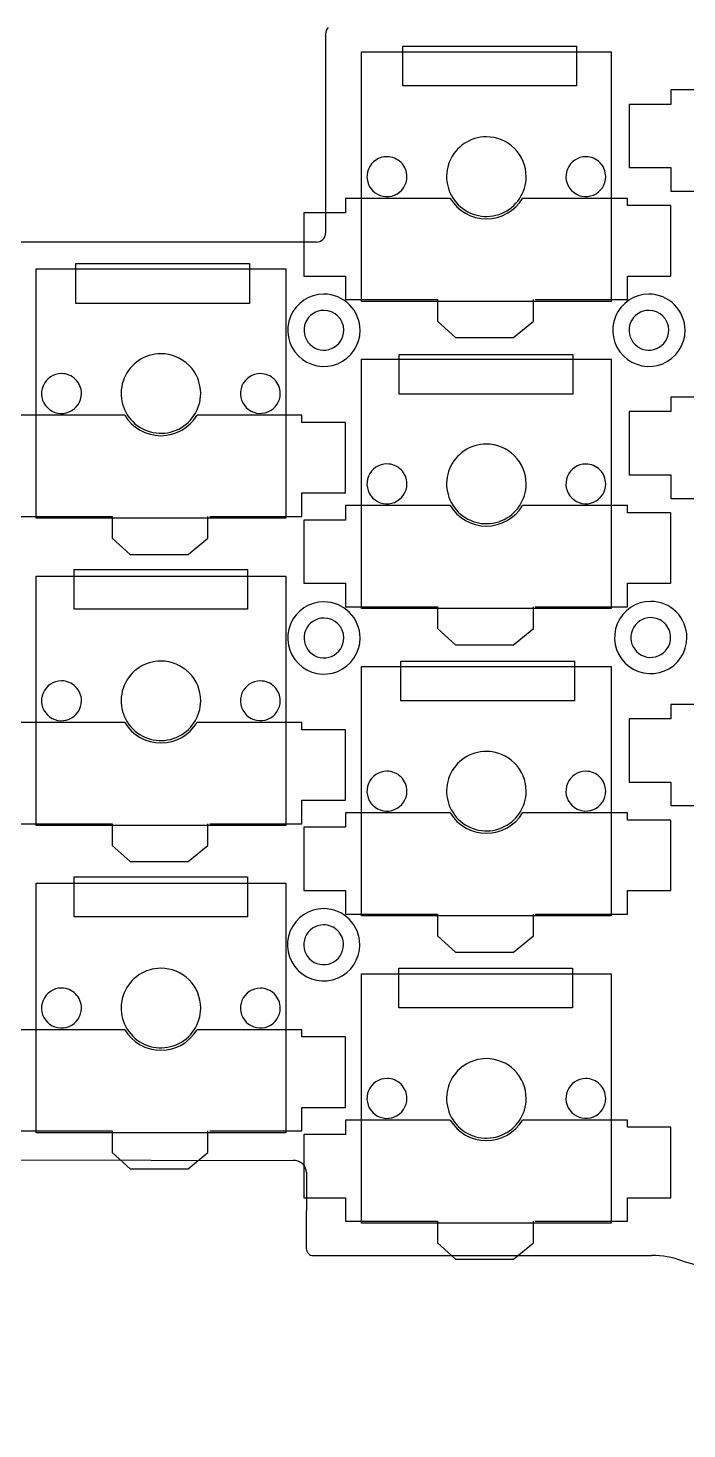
# Model space of a CAD drawing. Header units: millimetres. Extents: x 10 to 287, y 10 to 200.
# Drawn here: x 78.6 to 115, y 82.3 to 159.8 of the extents above; entities that cross this region are included whole.
import ezdxf

# ---------------------------------------------------------------- set-up
doc = ezdxf.new("R2010")
doc.units = ezdxf.units.MM
doc.layers.get('0').update_dxf_attribs({"linetype": 'CONTINUOUS'})

msp = doc.modelspace()

# ---------------------------------------------------------------- linework, layer by layer
at = {"color": 7}
for points in [[(95.0171, 159.5004), (95.0154, 148.4864)], [(95.0171, 159.5004), (95.0154, 148.4864)], [(114.11, 156.4072), (114.11, 155.6072), (111.81, 155.6072)], [(114.11, 156.4072), (114.11, 155.6072), (111.81, 155.6072)], [(119.91, 156.4072), (114.11, 156.4072)], [(119.91, 156.4072), (114.11, 156.4072)], [(111.81, 155.6072), (111.81, 152.1072), (114.11, 152.1072)], [(111.81, 155.6072), (111.81, 152.1072), (114.11, 152.1072)], [(114.11, 152.1072), (114.11, 150.8072), (119.21, 150.8072), (119.21, 149.6072), (120.21, 148.7072)], [(114.11, 152.1072), (114.11, 150.8072), (119.21, 150.8072), (119.21, 149.6072), (120.21, 148.7072)], [(96.11, 150.4072), (96.11, 149.6072), (93.81, 149.6072)], [(96.11, 150.4072), (96.11, 149.6072), (93.81, 149.6072)], [(101.91, 150.4072), (96.11, 150.4072)], [(101.91, 150.4072), (96.11, 150.4072)], [(111.71, 150.4072), (105.91, 150.4072)], [(111.71, 150.4072), (105.91, 150.4072)], [(111.71, 150.0072), (111.71, 150.4072)], [(111.71, 150.0072), (111.71, 150.4072)], [(93.81, 149.6072), (93.81, 146.1072), (96.11, 146.1072)], [(93.81, 149.6072), (93.81, 146.1072), (96.11, 146.1072)], [(114.11, 150.0072), (111.71, 150.0072)], [(114.11, 150.0072), (111.71, 150.0072)], [(114.11, 146.1072), (114.11, 150.0072)], [(114.11, 146.1072), (114.11, 150.0072)], [(94.5154, 147.9864), (77.8464, 147.9815)], [(94.5154, 147.9864), (77.8464, 147.9815)], [(96.11, 146.1072), (96.11, 144.8072), (101.21, 144.8072), (101.21, 143.6072), (102.21, 142.7072)], [(96.11, 146.1072), (96.11, 144.8072), (101.21, 144.8072), (101.21, 143.6072), (102.21, 142.7072)], [(111.71, 146.1072), (114.11, 146.1072)], [(111.71, 144.8072), (111.71, 146.1072)], [(111.71, 146.1072), (114.11, 146.1072)], [(111.71, 144.8072), (111.71, 146.1072)], [(102.21, 142.7072), (105.41, 142.7072), (106.51, 143.6072), (106.51, 144.8072)], [(102.21, 142.7072), (105.41, 142.7072), (106.51, 143.6072), (106.51, 144.8072)], [(106.61, 144.8072), (111.71, 144.8072)], [(106.61, 144.8072), (111.71, 144.8072)], [(114.11, 139.4072), (114.11, 138.6072), (111.81, 138.6072)], [(114.11, 139.4072), (114.11, 138.6072), (111.81, 138.6072)], [(119.91, 139.4072), (114.11, 139.4072)], [(119.91, 139.4072), (114.11, 139.4072)], [(83.91, 138.4072), (78.11, 138.4072)], [(83.91, 138.4072), (78.11, 138.4072)], [(93.71, 138.4072), (87.91, 138.4072)], [(93.71, 138.4072), (87.91, 138.4072)], [(93.71, 138.0072), (93.71, 138.4072)], [(93.71, 138.0072), (93.71, 138.4072)], [(96.11, 138.0072), (93.71, 138.0072)], [(96.11, 138.0072), (93.71, 138.0072)], [(96.11, 134.1072), (96.11, 138.0072)], [(96.11, 134.1072), (96.11, 138.0072)], [(111.81, 138.6072), (111.81, 135.1072), (114.11, 135.1072)], [(111.81, 138.6072), (111.81, 135.1072), (114.11, 135.1072)], [(114.11, 135.1072), (114.11, 133.8072), (119.21, 133.8072), (119.21, 132.6072), (120.21, 131.7072)], [(114.11, 135.1072), (114.11, 133.8072), (119.21, 133.8072), (119.21, 132.6072), (120.21, 131.7072)], [(78.11, 134.1072), (78.11, 132.8072), (83.21, 132.8072), (83.21, 131.6072), (84.21, 130.7072)], [(78.11, 134.1072), (78.11, 132.8072), (83.21, 132.8072), (83.21, 131.6072), (84.21, 130.7072)], [(93.71, 134.1072), (96.11, 134.1072)], [(93.71, 132.8072), (93.71, 134.1072)], [(93.71, 134.1072), (96.11, 134.1072)], [(93.71, 132.8072), (93.71, 134.1072)], [(96.11, 133.4072), (96.11, 132.6072), (93.81, 132.6072)], [(96.11, 133.4072), (96.11, 132.6072), (93.81, 132.6072)], [(101.91, 133.4072), (96.11, 133.4072)], [(101.91, 133.4072), (96.11, 133.4072)], [(111.71, 133.4072), (105.91, 133.4072)], [(111.71, 133.4072), (105.91, 133.4072)], [(111.71, 133.0072), (111.71, 133.4072)], [(111.71, 133.0072), (111.71, 133.4072)], [(84.21, 130.7072), (87.41, 130.7072), (88.51, 131.6072), (88.51, 132.8072)], [(84.21, 130.7072), (87.41, 130.7072), (88.51, 131.6072), (88.51, 132.8072)], [(88.61, 132.8072), (93.71, 132.8072)], [(88.61, 132.8072), (93.71, 132.8072)], [(93.81, 132.6072), (93.81, 129.1072), (96.11, 129.1072)], [(93.81, 132.6072), (93.81, 129.1072), (96.11, 129.1072)], [(114.11, 133.0072), (111.71, 133.0072)], [(114.11, 133.0072), (111.71, 133.0072)], [(114.11, 129.1072), (114.11, 133.0072)], [(114.11, 129.1072), (114.11, 133.0072)], [(96.11, 129.1072), (96.11, 127.8072), (101.21, 127.8072), (101.21, 126.6072), (102.21, 125.7072)], [(96.11, 129.1072), (96.11, 127.8072), (101.21, 127.8072), (101.21, 126.6072), (102.21, 125.7072)], [(111.71, 129.1072), (114.11, 129.1072)], [(111.71, 127.8072), (111.71, 129.1072)], [(111.71, 129.1072), (114.11, 129.1072)], [(111.71, 127.8072), (111.71, 129.1072)], [(102.21, 125.7072), (105.41, 125.7072), (106.51, 126.6072), (106.51, 127.8072)], [(102.21, 125.7072), (105.41, 125.7072), (106.51, 126.6072), (106.51, 127.8072)], [(106.61, 127.8072), (111.71, 127.8072)], [(106.61, 127.8072), (111.71, 127.8072)], [(114.11, 122.4072), (114.11, 121.6072), (111.81, 121.6072)], [(114.11, 122.4072), (114.11, 121.6072), (111.81, 121.6072)], [(119.91, 122.4072), (114.11, 122.4072)], [(119.91, 122.4072), (114.11, 122.4072)], [(83.91, 121.4072), (78.11, 121.4072)], [(83.91, 121.4072), (78.11, 121.4072)], [(93.71, 121.4072), (87.91, 121.4072)], [(93.71, 121.4072), (87.91, 121.4072)], [(93.71, 121.0072), (93.71, 121.4072)], [(93.71, 121.0072), (93.71, 121.4072)], [(96.11, 121.0072), (93.71, 121.0072)], [(96.11, 121.0072), (93.71, 121.0072)], [(96.11, 117.1072), (96.11, 121.0072)], [(96.11, 117.1072), (96.11, 121.0072)], [(111.81, 121.6072), (111.81, 118.1072), (114.11, 118.1072)], [(111.81, 121.6072), (111.81, 118.1072), (114.11, 118.1072)], [(114.11, 118.1072), (114.11, 116.8072), (119.21, 116.8072), (119.21, 115.6072), (120.21, 114.7072)], [(114.11, 118.1072), (114.11, 116.8072), (119.21, 116.8072), (119.21, 115.6072), (120.21, 114.7072)], [(78.11, 117.1072), (78.11, 115.8072), (83.21, 115.8072), (83.21, 114.6072), (84.21, 113.7072)], [(78.11, 117.1072), (78.11, 115.8072), (83.21, 115.8072), (83.21, 114.6072), (84.21, 113.7072)], [(93.71, 117.1072), (96.11, 117.1072)], [(93.71, 115.8072), (93.71, 117.1072)], [(93.71, 117.1072), (96.11, 117.1072)], [(93.71, 115.8072), (93.71, 117.1072)], [(96.11, 116.4072), (96.11, 115.6072), (93.81, 115.6072)], [(96.11, 116.4072), (96.11, 115.6072), (93.81, 115.6072)], [(101.91, 116.4072), (96.11, 116.4072)], [(101.91, 116.4072), (96.11, 116.4072)], [(111.71, 116.4072), (105.91, 116.4072)], [(111.71, 116.4072), (105.91, 116.4072)], [(111.71, 116.0072), (111.71, 116.4072)], [(111.71, 116.0072), (111.71, 116.4072)], [(84.21, 113.7072), (87.41, 113.7072), (88.51, 114.6072), (88.51, 115.8072)], [(84.21, 113.7072), (87.41, 113.7072), (88.51, 114.6072), (88.51, 115.8072)], [(88.61, 115.8072), (93.71, 115.8072)], [(88.61, 115.8072), (93.71, 115.8072)], [(93.81, 115.6072), (93.81, 112.1072), (96.11, 112.1072)], [(93.81, 115.6072), (93.81, 112.1072), (96.11, 112.1072)], [(114.11, 116.0072), (111.71, 116.0072)], [(114.11, 116.0072), (111.71, 116.0072)], [(114.11, 112.1072), (114.11, 116.0072)], [(114.11, 112.1072), (114.11, 116.0072)], [(96.11, 112.1072), (96.11, 110.8072), (101.21, 110.8072), (101.21, 109.6072), (102.21, 108.7072)], [(96.11, 112.1072), (96.11, 110.8072), (101.21, 110.8072), (101.21, 109.6072), (102.21, 108.7072)], [(111.71, 112.1072), (114.11, 112.1072)], [(111.71, 110.8072), (111.71, 112.1072)], [(111.71, 112.1072), (114.11, 112.1072)], [(111.71, 110.8072), (111.71, 112.1072)], [(102.21, 108.7072), (105.41, 108.7072), (106.51, 109.6072), (106.51, 110.8072)], [(102.21, 108.7072), (105.41, 108.7072), (106.51, 109.6072), (106.51, 110.8072)], [(106.61, 110.8072), (111.71, 110.8072)], [(106.61, 110.8072), (111.71, 110.8072)], [(83.91, 104.4072), (78.11, 104.4072)], [(83.91, 104.4072), (78.11, 104.4072)], [(93.71, 104.4072), (87.91, 104.4072)], [(93.71, 104.4072), (87.91, 104.4072)], [(93.71, 104.0072), (93.71, 104.4072)], [(93.71, 104.0072), (93.71, 104.4072)], [(96.11, 104.0072), (93.71, 104.0072)], [(96.11, 104.0072), (93.71, 104.0072)], [(96.11, 100.1072), (96.11, 104.0072)], [(96.11, 100.1072), (96.11, 104.0072)], [(78.11, 100.1072), (78.11, 98.8072), (83.21, 98.8072), (83.21, 97.6072), (84.21, 96.7072)], [(78.11, 100.1072), (78.11, 98.8072), (83.21, 98.8072), (83.21, 97.6072), (84.21, 96.7072)], [(93.71, 100.1072), (96.11, 100.1072)], [(93.71, 98.8072), (93.71, 100.1072)], [(93.71, 100.1072), (96.11, 100.1072)], [(93.71, 98.8072), (93.71, 100.1072)], [(96.11, 99.4072), (96.11, 98.6072), (93.81, 98.6072)], [(96.11, 99.4072), (96.11, 98.6072), (93.81, 98.6072)], [(101.91, 99.4072), (96.11, 99.4072)], [(101.91, 99.4072), (96.11, 99.4072)], [(111.71, 99.4072), (105.91, 99.4072)], [(111.71, 99.4072), (105.91, 99.4072)], [(111.71, 99.0072), (111.71, 99.4072)], [(111.71, 99.0072), (111.71, 99.4072)], [(84.21, 96.7072), (87.41, 96.7072), (88.51, 97.6072), (88.51, 98.8072)], [(84.21, 96.7072), (87.41, 96.7072), (88.51, 97.6072), (88.51, 98.8072)], [(88.61, 98.8072), (93.71, 98.8072)], [(88.61, 98.8072), (93.71, 98.8072)], [(93.81, 98.6072), (93.81, 95.1072), (96.11, 95.1072)], [(93.81, 98.6072), (93.81, 95.1072), (96.11, 95.1072)], [(114.11, 99.0072), (111.71, 99.0072)], [(114.11, 99.0072), (111.71, 99.0072)], [(114.11, 95.1072), (114.11, 99.0072)], [(114.11, 95.1072), (114.11, 99.0072)], [(77.51, 97.2138), (93.21, 97.1713)], [(77.51, 97.2138), (93.21, 97.1713)], [(93.9571, 96.5072), (93.95, 92.2972)], [(93.9571, 96.5072), (93.95, 92.2972)], [(96.11, 95.1072), (96.11, 93.8072), (101.21, 93.8072), (101.21, 92.6072), (102.21, 91.7072)], [(96.11, 95.1072), (96.11, 93.8072), (101.21, 93.8072), (101.21, 92.6072), (102.21, 91.7072)], [(111.71, 95.1072), (114.11, 95.1072)], [(111.71, 93.8072), (111.71, 95.1072)], [(111.71, 95.1072), (114.11, 95.1072)], [(111.71, 93.8072), (111.71, 95.1072)], [(102.21, 91.7072), (105.41, 91.7072), (106.51, 92.6072), (106.51, 93.8072)], [(102.21, 91.7072), (105.41, 91.7072), (106.51, 92.6072), (106.51, 93.8072)], [(106.61, 93.8072), (111.71, 93.8072)], [(106.61, 93.8072), (111.71, 93.8072)], [(94.34, 91.9072), (113.04, 91.9172)], [(94.34, 91.9072), (113.04, 91.9172)], [(114.77, 91.6081), (148.8398, 82.3171)], [(114.77, 91.6081), (148.8398, 82.3171)]]:
    msp.add_lwpolyline(points, dxfattribs=at)
for points in [[(97.01, 158.5072), (110.81, 158.5072), (110.81, 144.7072), (97.01, 144.7072)], [(97.01, 158.5072), (110.81, 158.5072), (110.81, 144.7072), (97.01, 144.7072)], [(99.2892, 158.834), (108.8892, 158.834), (108.8892, 156.634), (99.2892, 156.634)], [(99.2892, 158.834), (108.8892, 158.834), (108.8892, 156.634), (99.2892, 156.634)], [(103.91, 153.8072)], [(103.91, 153.8072)], [(98.41, 152.7117)], [(98.41, 152.7117)], [(109.41, 152.7072)], [(109.41, 152.7072)], [(79.01, 146.5072), (92.81, 146.5072), (92.81, 132.7072), (79.01, 132.7072)], [(79.01, 146.5072), (92.81, 146.5072), (92.81, 132.7072), (79.01, 132.7072)], [(81.2044, 146.7944), (90.8044, 146.7944), (90.8044, 144.5944), (81.2044, 144.5944)], [(81.2044, 146.7944), (90.8044, 146.7944), (90.8044, 144.5944), (81.2044, 144.5944)], [(94.925, 145.1072)], [(94.925, 145.1072)], [(112.9, 145.1072)], [(112.9, 145.1072)], [(94.925, 144.2072)], [(94.925, 144.2072)], [(112.9, 144.2072)], [(112.9, 144.2072)], [(85.91, 141.8072)], [(85.91, 141.8072)], [(97.01, 141.5072), (110.81, 141.5072), (110.81, 127.7072), (97.01, 127.7072)], [(97.01, 141.5072), (110.81, 141.5072), (110.81, 127.7072), (97.01, 127.7072)], [(99.086, 141.7652), (108.686, 141.7652), (108.686, 139.5652), (99.086, 139.5652)], [(99.086, 141.7652), (108.686, 141.7652), (108.686, 139.5652), (99.086, 139.5652)], [(80.41, 140.7117)], [(80.41, 140.7117)], [(91.41, 140.7072)], [(91.41, 140.7072)], [(103.91, 136.8072)], [(103.91, 136.8072)], [(98.41, 135.7117)], [(98.41, 135.7117)], [(109.41, 135.7072)], [(109.41, 135.7072)], [(79.01, 129.5072), (92.81, 129.5072), (92.81, 115.7072), (79.01, 115.7072)], [(79.01, 129.5072), (92.81, 129.5072), (92.81, 115.7072), (79.01, 115.7072)], [(81.1028, 129.878), (90.7028, 129.878), (90.7028, 127.678), (81.1028, 127.678)], [(81.1028, 129.878), (90.7028, 129.878), (90.7028, 127.678), (81.1028, 127.678)], [(94.925, 128.0822)], [(94.925, 128.0822)], [(113, 128.1072)], [(113, 128.1072)], [(94.925, 127.1822)], [(94.925, 127.1822)], [(113, 127.2072)], [(113, 127.2072)], [(85.91, 124.8072)], [(85.91, 124.8072)], [(99.1876, 124.798), (108.7876, 124.798), (108.7876, 122.598), (99.1876, 122.598)], [(99.1876, 124.798), (108.7876, 124.798), (108.7876, 122.598), (99.1876, 122.598)], [(97.01, 124.5072), (110.81, 124.5072), (110.81, 110.7072), (97.01, 110.7072)], [(97.01, 124.5072), (110.81, 124.5072), (110.81, 110.7072), (97.01, 110.7072)], [(80.41, 123.7117)], [(80.41, 123.7117)], [(91.41, 123.7072)], [(91.41, 123.7072)], [(103.91, 119.8072)], [(103.91, 119.8072)], [(98.41, 118.7117)], [(98.41, 118.7117)], [(109.41, 118.7072)], [(109.41, 118.7072)], [(79.01, 112.5072), (92.81, 112.5072), (92.81, 98.7072), (79.01, 98.7072)], [(79.01, 112.5072), (92.81, 112.5072), (92.81, 98.7072), (79.01, 98.7072)], [(81.1028, 112.86), (90.7028, 112.86), (90.7028, 110.66), (81.1028, 110.66)], [(81.1028, 112.86), (90.7028, 112.86), (90.7028, 110.66), (81.1028, 110.66)], [(94.91, 111.1072)], [(94.91, 111.1072)], [(94.91, 110.2072)], [(94.91, 110.2072)], [(85.91, 107.8072)], [(85.91, 107.8072)], [(99.07, 107.8172), (108.67, 107.8172), (108.67, 105.6172), (99.07, 105.6172)], [(99.07, 107.8172), (108.67, 107.8172), (108.67, 105.6172), (99.07, 105.6172)], [(97.01, 107.5072), (110.81, 107.5072), (110.81, 93.7072), (97.01, 93.7072)], [(97.01, 107.5072), (110.81, 107.5072), (110.81, 93.7072), (97.01, 93.7072)], [(80.41, 106.7117)], [(80.41, 106.7117)], [(91.41, 106.7072)], [(91.41, 106.7072)], [(103.91, 102.8072)], [(103.91, 102.8072)], [(98.41, 101.7117)], [(98.41, 101.7117)], [(109.41, 101.7072)], [(109.41, 101.7072)]]:
    msp.add_lwpolyline(points, close=True, dxfattribs=at)
for points in [[(95.163547, 159.853953), (95.069778, 159.760185), (95.0171, 159.633008), (95.0171, 159.5004)], [(95.163547, 159.853953), (95.069778, 159.760185), (95.0171, 159.633008), (95.0171, 159.5004)], [(103.91, 153.8072), (103.020183, 153.8072), (102.217983, 153.271187), (101.877465, 152.449104)], [(103.91, 153.8072), (103.020183, 153.8072), (102.217983, 153.271187), (101.877465, 152.449104)], [(105.465635, 153.162835), (105.053055, 153.575415), (104.493476, 153.8072), (103.91, 153.8072)], [(105.465635, 153.162835), (105.053055, 153.575415), (104.493476, 153.8072), (103.91, 153.8072)], [(98.41, 152.7117), (97.963271, 152.7117), (97.560531, 152.442597), (97.389575, 152.029874)], [(98.41, 152.7117), (97.963271, 152.7117), (97.560531, 152.442597), (97.389575, 152.029874)], [(99.190999, 152.388199), (98.983866, 152.595333), (98.702932, 152.7117), (98.41, 152.7117)], [(99.190999, 152.388199), (98.983866, 152.595333), (98.702932, 152.7117), (98.41, 152.7117)], [(106.11, 151.6072), (106.11, 152.190676), (105.878215, 152.750255), (105.465635, 153.162835)], [(106.11, 151.6072), (106.11, 152.190676), (105.878215, 152.750255), (105.465635, 153.162835)], [(109.41, 152.7072), (108.965092, 152.7072), (108.563992, 152.439194), (108.393733, 152.028152)], [(109.41, 152.7072), (108.965092, 152.7072), (108.563992, 152.439194), (108.393733, 152.028152)], [(110.187817, 152.385017), (109.981527, 152.591307), (109.701738, 152.7072), (109.41, 152.7072)], [(110.187817, 152.385017), (109.981527, 152.591307), (109.701738, 152.7072), (109.41, 152.7072)], [(97.389575, 152.029874), (97.218619, 151.61715), (97.313116, 151.142085), (97.629001, 150.826201)], [(97.389575, 152.029874), (97.218619, 151.61715), (97.313116, 151.142085), (97.629001, 150.826201)], [(99.5145, 151.6072), (99.5145, 151.900132), (99.398133, 152.181066), (99.190999, 152.388199)], [(99.5145, 151.6072), (99.5145, 151.900132), (99.398133, 152.181066), (99.190999, 152.388199)], [(101.877465, 152.449104), (101.536947, 151.62702), (101.725169, 150.680761), (102.354365, 150.051565)], [(101.877465, 152.449104), (101.536947, 151.62702), (101.725169, 150.680761), (102.354365, 150.051565)], [(108.393733, 152.028152), (108.223473, 151.61711), (108.317585, 151.14398), (108.632183, 150.829383)], [(108.393733, 152.028152), (108.223473, 151.61711), (108.317585, 151.14398), (108.632183, 150.829383)], [(110.51, 151.6072), (110.51, 151.898938), (110.394107, 152.178727), (110.187817, 152.385017)], [(110.51, 151.6072), (110.51, 151.898938), (110.394107, 152.178727), (110.187817, 152.385017)], [(98.832674, 150.586775), (99.245397, 150.757731), (99.5145, 151.160471), (99.5145, 151.6072)], [(98.832674, 150.586775), (99.245397, 150.757731), (99.5145, 151.160471), (99.5145, 151.6072)], [(104.751904, 149.574665), (105.573987, 149.915183), (106.11, 150.717383), (106.11, 151.6072)], [(104.751904, 149.574665), (105.573987, 149.915183), (106.11, 150.717383), (106.11, 151.6072)], [(109.830952, 150.590933), (110.241994, 150.761192), (110.51, 151.162292), (110.51, 151.6072)], [(109.830952, 150.590933), (110.241994, 150.761192), (110.51, 151.162292), (110.51, 151.6072)], [(97.629001, 150.826201), (97.944885, 150.510316), (98.41995, 150.415819), (98.832674, 150.586775)], [(97.629001, 150.826201), (97.944885, 150.510316), (98.41995, 150.415819), (98.832674, 150.586775)], [(101.91, 150.4072), (102.331523, 149.704684), (103.090726, 149.274837), (103.91, 149.274837)], [(101.91, 150.4072), (102.331523, 149.704684), (103.090726, 149.274837), (103.91, 149.274837)], [(103.91, 149.274837), (104.729274, 149.274837), (105.488477, 149.704684), (105.91, 150.4072)], [(103.91, 149.274837), (104.729274, 149.274837), (105.488477, 149.704684), (105.91, 150.4072)], [(108.632183, 150.829383), (108.94678, 150.514785), (109.41991, 150.420673), (109.830952, 150.590933)], [(108.632183, 150.829383), (108.94678, 150.514785), (109.41991, 150.420673), (109.830952, 150.590933)], [(102.354365, 150.051565), (102.983561, 149.422369), (103.92982, 149.234147), (104.751904, 149.574665)], [(102.354365, 150.051565), (102.983561, 149.422369), (103.92982, 149.234147), (104.751904, 149.574665)], [(94.5154, 147.9864), (94.648008, 147.9864), (94.775185, 148.039078), (94.868953, 148.132847)], [(94.5154, 147.9864), (94.648008, 147.9864), (94.775185, 148.039078), (94.868953, 148.132847)], [(94.868953, 148.132847), (94.962722, 148.226615), (95.0154, 148.353792), (95.0154, 148.4864)], [(94.868953, 148.132847), (94.962722, 148.226615), (95.0154, 148.353792), (95.0154, 148.4864)], [(94.925, 145.1072), (94.116076, 145.1072), (93.386803, 144.619916), (93.077241, 143.872567)], [(94.925, 145.1072), (94.116076, 145.1072), (93.386803, 144.619916), (93.077241, 143.872567)], [(96.339214, 144.521414), (95.964141, 144.896486), (95.455433, 145.1072), (94.925, 145.1072)], [(96.339214, 144.521414), (95.964141, 144.896486), (95.455433, 145.1072), (94.925, 145.1072)], [(112.9, 145.1072), (112.091076, 145.1072), (111.361803, 144.619916), (111.052241, 143.872567)], [(112.9, 145.1072), (112.091076, 145.1072), (111.361803, 144.619916), (111.052241, 143.872567)], [(114.314214, 144.521414), (113.939141, 144.896486), (113.430433, 145.1072), (112.9, 145.1072)], [(114.314214, 144.521414), (113.939141, 144.896486), (113.430433, 145.1072), (112.9, 145.1072)], [(94.925, 144.2072), (94.480092, 144.2072), (94.078992, 143.939194), (93.908733, 143.528152)], [(94.925, 144.2072), (94.480092, 144.2072), (94.078992, 143.939194), (93.908733, 143.528152)], [(96.025, 143.1072), (96.025, 143.714713), (95.532513, 144.2072), (94.925, 144.2072)], [(96.025, 143.1072), (96.025, 143.714713), (95.532513, 144.2072), (94.925, 144.2072)], [(96.925, 143.1072), (96.925, 143.637633), (96.714286, 144.146341), (96.339214, 144.521414)], [(96.925, 143.1072), (96.925, 143.637633), (96.714286, 144.146341), (96.339214, 144.521414)], [(112.9, 144.2072), (112.455092, 144.2072), (112.053992, 143.939194), (111.883733, 143.528152)], [(112.9, 144.2072), (112.455092, 144.2072), (112.053992, 143.939194), (111.883733, 143.528152)], [(114, 143.1072), (114, 143.714713), (113.507513, 144.2072), (112.9, 144.2072)], [(114, 143.1072), (114, 143.714713), (113.507513, 144.2072), (112.9, 144.2072)], [(114.9, 143.1072), (114.9, 143.637633), (114.689286, 144.146341), (114.314214, 144.521414)], [(114.9, 143.1072), (114.9, 143.637633), (114.689286, 144.146341), (114.314214, 144.521414)], [(93.077241, 143.872567), (92.767679, 143.125218), (92.93879, 142.264982), (93.510786, 141.692986)], [(93.077241, 143.872567), (92.767679, 143.125218), (92.93879, 142.264982), (93.510786, 141.692986)], [(93.908733, 143.528152), (93.738473, 143.11711), (93.832585, 142.64398), (94.147183, 142.329383)], [(93.908733, 143.528152), (93.738473, 143.11711), (93.832585, 142.64398), (94.147183, 142.329383)], [(111.052241, 143.872567), (110.742679, 143.125218), (110.91379, 142.264982), (111.485786, 141.692986)], [(111.052241, 143.872567), (110.742679, 143.125218), (110.91379, 142.264982), (111.485786, 141.692986)], [(111.883733, 143.528152), (111.713473, 143.11711), (111.807585, 142.64398), (112.122183, 142.329383)], [(111.883733, 143.528152), (111.713473, 143.11711), (111.807585, 142.64398), (112.122183, 142.329383)], [(95.345952, 142.090933), (95.756994, 142.261192), (96.025, 142.662292), (96.025, 143.1072)], [(95.345952, 142.090933), (95.756994, 142.261192), (96.025, 142.662292), (96.025, 143.1072)], [(95.690367, 141.259441), (96.437716, 141.569003), (96.925, 142.298276), (96.925, 143.1072)], [(95.690367, 141.259441), (96.437716, 141.569003), (96.925, 142.298276), (96.925, 143.1072)], [(113.320952, 142.090933), (113.731994, 142.261192), (114, 142.662292), (114, 143.1072)], [(113.320952, 142.090933), (113.731994, 142.261192), (114, 142.662292), (114, 143.1072)], [(113.665367, 141.259441), (114.412716, 141.569003), (114.9, 142.298276), (114.9, 143.1072)], [(113.665367, 141.259441), (114.412716, 141.569003), (114.9, 142.298276), (114.9, 143.1072)], [(94.147183, 142.329383), (94.46178, 142.014785), (94.93491, 141.920673), (95.345952, 142.090933)], [(94.147183, 142.329383), (94.46178, 142.014785), (94.93491, 141.920673), (95.345952, 142.090933)], [(112.122183, 142.329383), (112.43678, 142.014785), (112.90991, 141.920673), (113.320952, 142.090933)], [(112.122183, 142.329383), (112.43678, 142.014785), (112.90991, 141.920673), (113.320952, 142.090933)], [(85.91, 141.8072), (85.020183, 141.8072), (84.217983, 141.271187), (83.877465, 140.449104)], [(85.91, 141.8072), (85.020183, 141.8072), (84.217983, 141.271187), (83.877465, 140.449104)], [(87.465635, 141.162835), (87.053055, 141.575415), (86.493476, 141.8072), (85.91, 141.8072)], [(87.465635, 141.162835), (87.053055, 141.575415), (86.493476, 141.8072), (85.91, 141.8072)], [(88.11, 139.6072), (88.11, 140.190676), (87.878215, 140.750255), (87.465635, 141.162835)], [(88.11, 139.6072), (88.11, 140.190676), (87.878215, 140.750255), (87.465635, 141.162835)], [(93.510786, 141.692986), (94.082782, 141.12099), (94.943018, 140.949879), (95.690367, 141.259441)], [(93.510786, 141.692986), (94.082782, 141.12099), (94.943018, 140.949879), (95.690367, 141.259441)], [(111.485786, 141.692986), (112.057782, 141.12099), (112.918018, 140.949879), (113.665367, 141.259441)], [(111.485786, 141.692986), (112.057782, 141.12099), (112.918018, 140.949879), (113.665367, 141.259441)], [(80.41, 140.7117), (79.963271, 140.7117), (79.560531, 140.442597), (79.389575, 140.029874)], [(80.41, 140.7117), (79.963271, 140.7117), (79.560531, 140.442597), (79.389575, 140.029874)], [(81.190999, 140.388199), (80.983866, 140.595333), (80.702932, 140.7117), (80.41, 140.7117)], [(81.190999, 140.388199), (80.983866, 140.595333), (80.702932, 140.7117), (80.41, 140.7117)], [(81.5145, 139.6072), (81.5145, 139.900132), (81.398133, 140.181066), (81.190999, 140.388199)], [(81.5145, 139.6072), (81.5145, 139.900132), (81.398133, 140.181066), (81.190999, 140.388199)], [(83.877465, 140.449104), (83.536947, 139.62702), (83.725169, 138.680761), (84.354365, 138.051565)], [(83.877465, 140.449104), (83.536947, 139.62702), (83.725169, 138.680761), (84.354365, 138.051565)], [(91.41, 140.7072), (90.965092, 140.7072), (90.563992, 140.439194), (90.393733, 140.028152)], [(91.41, 140.7072), (90.965092, 140.7072), (90.563992, 140.439194), (90.393733, 140.028152)], [(92.187817, 140.385017), (91.981527, 140.591307), (91.701738, 140.7072), (91.41, 140.7072)], [(92.187817, 140.385017), (91.981527, 140.591307), (91.701738, 140.7072), (91.41, 140.7072)], [(92.51, 139.6072), (92.51, 139.898938), (92.394107, 140.178727), (92.187817, 140.385017)], [(92.51, 139.6072), (92.51, 139.898938), (92.394107, 140.178727), (92.187817, 140.385017)], [(79.389575, 140.029874), (79.218619, 139.61715), (79.313116, 139.142085), (79.629001, 138.826201)], [(79.389575, 140.029874), (79.218619, 139.61715), (79.313116, 139.142085), (79.629001, 138.826201)], [(80.832674, 138.586775), (81.245397, 138.757731), (81.5145, 139.160471), (81.5145, 139.6072)], [(80.832674, 138.586775), (81.245397, 138.757731), (81.5145, 139.160471), (81.5145, 139.6072)], [(86.751904, 137.574665), (87.573987, 137.915183), (88.11, 138.717383), (88.11, 139.6072)], [(86.751904, 137.574665), (87.573987, 137.915183), (88.11, 138.717383), (88.11, 139.6072)], [(90.393733, 140.028152), (90.223473, 139.61711), (90.317585, 139.14398), (90.632183, 138.829383)], [(90.393733, 140.028152), (90.223473, 139.61711), (90.317585, 139.14398), (90.632183, 138.829383)], [(91.830952, 138.590933), (92.241994, 138.761192), (92.51, 139.162292), (92.51, 139.6072)], [(91.830952, 138.590933), (92.241994, 138.761192), (92.51, 139.162292), (92.51, 139.6072)], [(79.629001, 138.826201), (79.944885, 138.510316), (80.41995, 138.415819), (80.832674, 138.586775)], [(79.629001, 138.826201), (79.944885, 138.510316), (80.41995, 138.415819), (80.832674, 138.586775)], [(90.632183, 138.829383), (90.94678, 138.514785), (91.41991, 138.420673), (91.830952, 138.590933)], [(90.632183, 138.829383), (90.94678, 138.514785), (91.41991, 138.420673), (91.830952, 138.590933)], [(83.91, 138.4072), (84.331523, 137.704684), (85.090726, 137.274837), (85.91, 137.274837)], [(83.91, 138.4072), (84.331523, 137.704684), (85.090726, 137.274837), (85.91, 137.274837)], [(84.354365, 138.051565), (84.983561, 137.422369), (85.92982, 137.234147), (86.751904, 137.574665)], [(84.354365, 138.051565), (84.983561, 137.422369), (85.92982, 137.234147), (86.751904, 137.574665)], [(85.91, 137.274837), (86.729274, 137.274837), (87.488477, 137.704684), (87.91, 138.4072)], [(85.91, 137.274837), (86.729274, 137.274837), (87.488477, 137.704684), (87.91, 138.4072)], [(103.91, 136.8072), (103.020183, 136.8072), (102.217983, 136.271187), (101.877465, 135.449104)], [(103.91, 136.8072), (103.020183, 136.8072), (102.217983, 136.271187), (101.877465, 135.449104)], [(105.465635, 136.162835), (105.053055, 136.575415), (104.493476, 136.8072), (103.91, 136.8072)], [(105.465635, 136.162835), (105.053055, 136.575415), (104.493476, 136.8072), (103.91, 136.8072)], [(98.41, 135.7117), (97.963271, 135.7117), (97.560531, 135.442597), (97.389575, 135.029874)], [(98.41, 135.7117), (97.963271, 135.7117), (97.560531, 135.442597), (97.389575, 135.029874)], [(99.190999, 135.388199), (98.983866, 135.595333), (98.702932, 135.7117), (98.41, 135.7117)], [(99.190999, 135.388199), (98.983866, 135.595333), (98.702932, 135.7117), (98.41, 135.7117)], [(106.11, 134.6072), (106.11, 135.190676), (105.878215, 135.750255), (105.465635, 136.162835)], [(106.11, 134.6072), (106.11, 135.190676), (105.878215, 135.750255), (105.465635, 136.162835)], [(109.41, 135.7072), (108.965092, 135.7072), (108.563992, 135.439194), (108.393733, 135.028152)], [(109.41, 135.7072), (108.965092, 135.7072), (108.563992, 135.439194), (108.393733, 135.028152)], [(110.187817, 135.385017), (109.981527, 135.591307), (109.701738, 135.7072), (109.41, 135.7072)], [(110.187817, 135.385017), (109.981527, 135.591307), (109.701738, 135.7072), (109.41, 135.7072)], [(97.389575, 135.029874), (97.218619, 134.61715), (97.313116, 134.142085), (97.629001, 133.826201)], [(97.389575, 135.029874), (97.218619, 134.61715), (97.313116, 134.142085), (97.629001, 133.826201)], [(99.5145, 134.6072), (99.5145, 134.900132), (99.398133, 135.181066), (99.190999, 135.388199)], [(99.5145, 134.6072), (99.5145, 134.900132), (99.398133, 135.181066), (99.190999, 135.388199)], [(101.877465, 135.449104), (101.536947, 134.62702), (101.725169, 133.680761), (102.354365, 133.051565)], [(101.877465, 135.449104), (101.536947, 134.62702), (101.725169, 133.680761), (102.354365, 133.051565)], [(108.393733, 135.028152), (108.223473, 134.61711), (108.317585, 134.14398), (108.632183, 133.829383)], [(108.393733, 135.028152), (108.223473, 134.61711), (108.317585, 134.14398), (108.632183, 133.829383)], [(110.51, 134.6072), (110.51, 134.898938), (110.394107, 135.178727), (110.187817, 135.385017)], [(110.51, 134.6072), (110.51, 134.898938), (110.394107, 135.178727), (110.187817, 135.385017)], [(98.832674, 133.586775), (99.245397, 133.757731), (99.5145, 134.160471), (99.5145, 134.6072)], [(98.832674, 133.586775), (99.245397, 133.757731), (99.5145, 134.160471), (99.5145, 134.6072)], [(104.751904, 132.574665), (105.573987, 132.915183), (106.11, 133.717383), (106.11, 134.6072)], [(104.751904, 132.574665), (105.573987, 132.915183), (106.11, 133.717383), (106.11, 134.6072)], [(109.830952, 133.590933), (110.241994, 133.761192), (110.51, 134.162292), (110.51, 134.6072)], [(109.830952, 133.590933), (110.241994, 133.761192), (110.51, 134.162292), (110.51, 134.6072)], [(97.629001, 133.826201), (97.944885, 133.510316), (98.41995, 133.415819), (98.832674, 133.586775)], [(97.629001, 133.826201), (97.944885, 133.510316), (98.41995, 133.415819), (98.832674, 133.586775)], [(101.91, 133.4072), (102.331523, 132.704684), (103.090726, 132.274837), (103.91, 132.274837)], [(101.91, 133.4072), (102.331523, 132.704684), (103.090726, 132.274837), (103.91, 132.274837)], [(103.91, 132.274837), (104.729274, 132.274837), (105.488477, 132.704684), (105.91, 133.4072)], [(103.91, 132.274837), (104.729274, 132.274837), (105.488477, 132.704684), (105.91, 133.4072)], [(108.632183, 133.829383), (108.94678, 133.514785), (109.41991, 133.420673), (109.830952, 133.590933)], [(108.632183, 133.829383), (108.94678, 133.514785), (109.41991, 133.420673), (109.830952, 133.590933)], [(102.354365, 133.051565), (102.983561, 132.422369), (103.92982, 132.234147), (104.751904, 132.574665)], [(102.354365, 133.051565), (102.983561, 132.422369), (103.92982, 132.234147), (104.751904, 132.574665)], [(94.925, 128.0822), (94.116076, 128.0822), (93.386803, 127.594916), (93.077241, 126.847567)], [(94.925, 128.0822), (94.116076, 128.0822), (93.386803, 127.594916), (93.077241, 126.847567)], [(96.339214, 127.496414), (95.964141, 127.871486), (95.455433, 128.0822), (94.925, 128.0822)], [(96.339214, 127.496414), (95.964141, 127.871486), (95.455433, 128.0822), (94.925, 128.0822)], [(113, 128.1072), (112.191076, 128.1072), (111.461803, 127.619916), (111.152241, 126.872567)], [(113, 128.1072), (112.191076, 128.1072), (111.461803, 127.619916), (111.152241, 126.872567)], [(114.414214, 127.521414), (114.039141, 127.896486), (113.530433, 128.1072), (113, 128.1072)], [(114.414214, 127.521414), (114.039141, 127.896486), (113.530433, 128.1072), (113, 128.1072)], [(94.925, 127.1822), (94.480092, 127.1822), (94.078992, 126.914194), (93.908733, 126.503152)], [(94.925, 127.1822), (94.480092, 127.1822), (94.078992, 126.914194), (93.908733, 126.503152)], [(96.025, 126.0822), (96.025, 126.689713), (95.532513, 127.1822), (94.925, 127.1822)], [(96.025, 126.0822), (96.025, 126.689713), (95.532513, 127.1822), (94.925, 127.1822)], [(96.925, 126.0822), (96.925, 126.612633), (96.714286, 127.121341), (96.339214, 127.496414)], [(96.925, 126.0822), (96.925, 126.612633), (96.714286, 127.121341), (96.339214, 127.496414)], [(113, 127.2072), (112.555092, 127.2072), (112.153992, 126.939194), (111.983733, 126.528152)], [(113, 127.2072), (112.555092, 127.2072), (112.153992, 126.939194), (111.983733, 126.528152)], [(113.777817, 126.885017), (113.571527, 127.091307), (113.291738, 127.2072), (113, 127.2072)], [(113.777817, 126.885017), (113.571527, 127.091307), (113.291738, 127.2072), (113, 127.2072)], [(115, 126.1072), (115, 126.637633), (114.789286, 127.146341), (114.414214, 127.521414)], [(115, 126.1072), (115, 126.637633), (114.789286, 127.146341), (114.414214, 127.521414)], [(93.077241, 126.847567), (92.767679, 126.100218), (92.93879, 125.239982), (93.510786, 124.667986)], [(93.077241, 126.847567), (92.767679, 126.100218), (92.93879, 125.239982), (93.510786, 124.667986)], [(93.908733, 126.503152), (93.738473, 126.09211), (93.832585, 125.61898), (94.147183, 125.304383)], [(93.908733, 126.503152), (93.738473, 126.09211), (93.832585, 125.61898), (94.147183, 125.304383)], [(111.152241, 126.872567), (110.842679, 126.125218), (111.01379, 125.264982), (111.585786, 124.692986)], [(111.152241, 126.872567), (110.842679, 126.125218), (111.01379, 125.264982), (111.585786, 124.692986)], [(111.983733, 126.528152), (111.813473, 126.11711), (111.907585, 125.64398), (112.222183, 125.329383)], [(111.983733, 126.528152), (111.813473, 126.11711), (111.907585, 125.64398), (112.222183, 125.329383)], [(114.1, 126.1072), (114.1, 126.398938), (113.984107, 126.678727), (113.777817, 126.885017)], [(114.1, 126.1072), (114.1, 126.398938), (113.984107, 126.678727), (113.777817, 126.885017)], [(95.345952, 125.065933), (95.756994, 125.236192), (96.025, 125.637292), (96.025, 126.0822)], [(95.345952, 125.065933), (95.756994, 125.236192), (96.025, 125.637292), (96.025, 126.0822)], [(95.690367, 124.234441), (96.437716, 124.544003), (96.925, 125.273276), (96.925, 126.0822)], [(95.690367, 124.234441), (96.437716, 124.544003), (96.925, 125.273276), (96.925, 126.0822)], [(113.420952, 125.090933), (113.831994, 125.261192), (114.1, 125.662292), (114.1, 126.1072)], [(113.420952, 125.090933), (113.831994, 125.261192), (114.1, 125.662292), (114.1, 126.1072)], [(113.765367, 124.259441), (114.512716, 124.569003), (115, 125.298276), (115, 126.1072)], [(113.765367, 124.259441), (114.512716, 124.569003), (115, 125.298276), (115, 126.1072)], [(85.91, 124.8072), (85.020183, 124.8072), (84.217983, 124.271187), (83.877465, 123.449104)], [(85.91, 124.8072), (85.020183, 124.8072), (84.217983, 124.271187), (83.877465, 123.449104)], [(87.465635, 124.162835), (87.053055, 124.575415), (86.493476, 124.8072), (85.91, 124.8072)], [(87.465635, 124.162835), (87.053055, 124.575415), (86.493476, 124.8072), (85.91, 124.8072)], [(94.147183, 125.304383), (94.46178, 124.989785), (94.93491, 124.895673), (95.345952, 125.065933)], [(94.147183, 125.304383), (94.46178, 124.989785), (94.93491, 124.895673), (95.345952, 125.065933)], [(112.222183, 125.329383), (112.53678, 125.014785), (113.00991, 124.920673), (113.420952, 125.090933)], [(112.222183, 125.329383), (112.53678, 125.014785), (113.00991, 124.920673), (113.420952, 125.090933)], [(88.11, 122.6072), (88.11, 123.190676), (87.878215, 123.750255), (87.465635, 124.162835)], [(88.11, 122.6072), (88.11, 123.190676), (87.878215, 123.750255), (87.465635, 124.162835)], [(93.510786, 124.667986), (94.082782, 124.09599), (94.943018, 123.924879), (95.690367, 124.234441)], [(93.510786, 124.667986), (94.082782, 124.09599), (94.943018, 123.924879), (95.690367, 124.234441)], [(111.585786, 124.692986), (112.157782, 124.12099), (113.018018, 123.949879), (113.765367, 124.259441)], [(111.585786, 124.692986), (112.157782, 124.12099), (113.018018, 123.949879), (113.765367, 124.259441)], [(80.41, 123.7117), (79.963271, 123.7117), (79.560531, 123.442597), (79.389575, 123.029874)], [(80.41, 123.7117), (79.963271, 123.7117), (79.560531, 123.442597), (79.389575, 123.029874)], [(81.190999, 123.388199), (80.983866, 123.595333), (80.702932, 123.7117), (80.41, 123.7117)], [(81.190999, 123.388199), (80.983866, 123.595333), (80.702932, 123.7117), (80.41, 123.7117)], [(81.5145, 122.6072), (81.5145, 122.900132), (81.398133, 123.181066), (81.190999, 123.388199)], [(81.5145, 122.6072), (81.5145, 122.900132), (81.398133, 123.181066), (81.190999, 123.388199)], [(83.877465, 123.449104), (83.536947, 122.62702), (83.725169, 121.680761), (84.354365, 121.051565)], [(83.877465, 123.449104), (83.536947, 122.62702), (83.725169, 121.680761), (84.354365, 121.051565)], [(91.41, 123.7072), (90.965092, 123.7072), (90.563992, 123.439194), (90.393733, 123.028152)], [(91.41, 123.7072), (90.965092, 123.7072), (90.563992, 123.439194), (90.393733, 123.028152)], [(92.187817, 123.385017), (91.981527, 123.591307), (91.701738, 123.7072), (91.41, 123.7072)], [(92.187817, 123.385017), (91.981527, 123.591307), (91.701738, 123.7072), (91.41, 123.7072)], [(92.51, 122.6072), (92.51, 122.898938), (92.394107, 123.178727), (92.187817, 123.385017)], [(92.51, 122.6072), (92.51, 122.898938), (92.394107, 123.178727), (92.187817, 123.385017)], [(79.389575, 123.029874), (79.218619, 122.61715), (79.313116, 122.142085), (79.629001, 121.826201)], [(79.389575, 123.029874), (79.218619, 122.61715), (79.313116, 122.142085), (79.629001, 121.826201)], [(80.832674, 121.586775), (81.245397, 121.757731), (81.5145, 122.160471), (81.5145, 122.6072)], [(80.832674, 121.586775), (81.245397, 121.757731), (81.5145, 122.160471), (81.5145, 122.6072)], [(86.751904, 120.574665), (87.573987, 120.915183), (88.11, 121.717383), (88.11, 122.6072)], [(86.751904, 120.574665), (87.573987, 120.915183), (88.11, 121.717383), (88.11, 122.6072)], [(90.393733, 123.028152), (90.223473, 122.61711), (90.317585, 122.14398), (90.632183, 121.829383)], [(90.393733, 123.028152), (90.223473, 122.61711), (90.317585, 122.14398), (90.632183, 121.829383)], [(91.830952, 121.590933), (92.241994, 121.761192), (92.51, 122.162292), (92.51, 122.6072)], [(91.830952, 121.590933), (92.241994, 121.761192), (92.51, 122.162292), (92.51, 122.6072)], [(79.629001, 121.826201), (79.944885, 121.510316), (80.41995, 121.415819), (80.832674, 121.586775)], [(79.629001, 121.826201), (79.944885, 121.510316), (80.41995, 121.415819), (80.832674, 121.586775)], [(90.632183, 121.829383), (90.94678, 121.514785), (91.41991, 121.420673), (91.830952, 121.590933)], [(90.632183, 121.829383), (90.94678, 121.514785), (91.41991, 121.420673), (91.830952, 121.590933)], [(83.91, 121.4072), (84.331523, 120.704684), (85.090726, 120.274837), (85.91, 120.274837)], [(83.91, 121.4072), (84.331523, 120.704684), (85.090726, 120.274837), (85.91, 120.274837)], [(84.354365, 121.051565), (84.983561, 120.422369), (85.92982, 120.234147), (86.751904, 120.574665)], [(84.354365, 121.051565), (84.983561, 120.422369), (85.92982, 120.234147), (86.751904, 120.574665)], [(85.91, 120.274837), (86.729274, 120.274837), (87.488477, 120.704684), (87.91, 121.4072)], [(85.91, 120.274837), (86.729274, 120.274837), (87.488477, 120.704684), (87.91, 121.4072)], [(103.91, 119.8072), (103.020183, 119.8072), (102.217983, 119.271187), (101.877465, 118.449104)], [(103.91, 119.8072), (103.020183, 119.8072), (102.217983, 119.271187), (101.877465, 118.449104)], [(105.465635, 119.162835), (105.053055, 119.575415), (104.493476, 119.8072), (103.91, 119.8072)], [(105.465635, 119.162835), (105.053055, 119.575415), (104.493476, 119.8072), (103.91, 119.8072)], [(98.41, 118.7117), (97.963271, 118.7117), (97.560531, 118.442597), (97.389575, 118.029874)], [(98.41, 118.7117), (97.963271, 118.7117), (97.560531, 118.442597), (97.389575, 118.029874)], [(99.190999, 118.388199), (98.983866, 118.595333), (98.702932, 118.7117), (98.41, 118.7117)], [(99.190999, 118.388199), (98.983866, 118.595333), (98.702932, 118.7117), (98.41, 118.7117)], [(106.11, 117.6072), (106.11, 118.190676), (105.878215, 118.750255), (105.465635, 119.162835)], [(106.11, 117.6072), (106.11, 118.190676), (105.878215, 118.750255), (105.465635, 119.162835)], [(109.41, 118.7072), (108.965092, 118.7072), (108.563992, 118.439194), (108.393733, 118.028152)], [(109.41, 118.7072), (108.965092, 118.7072), (108.563992, 118.439194), (108.393733, 118.028152)], [(110.187817, 118.385017), (109.981527, 118.591307), (109.701738, 118.7072), (109.41, 118.7072)], [(110.187817, 118.385017), (109.981527, 118.591307), (109.701738, 118.7072), (109.41, 118.7072)], [(97.389575, 118.029874), (97.218619, 117.61715), (97.313116, 117.142085), (97.629001, 116.826201)], [(97.389575, 118.029874), (97.218619, 117.61715), (97.313116, 117.142085), (97.629001, 116.826201)], [(99.5145, 117.6072), (99.5145, 117.900132), (99.398133, 118.181066), (99.190999, 118.388199)], [(99.5145, 117.6072), (99.5145, 117.900132), (99.398133, 118.181066), (99.190999, 118.388199)], [(101.877465, 118.449104), (101.536947, 117.62702), (101.725169, 116.680761), (102.354365, 116.051565)], [(101.877465, 118.449104), (101.536947, 117.62702), (101.725169, 116.680761), (102.354365, 116.051565)], [(108.393733, 118.028152), (108.223473, 117.61711), (108.317585, 117.14398), (108.632183, 116.829383)], [(108.393733, 118.028152), (108.223473, 117.61711), (108.317585, 117.14398), (108.632183, 116.829383)], [(110.51, 117.6072), (110.51, 117.898938), (110.394107, 118.178727), (110.187817, 118.385017)], [(110.51, 117.6072), (110.51, 117.898938), (110.394107, 118.178727), (110.187817, 118.385017)], [(98.832674, 116.586775), (99.245397, 116.757731), (99.5145, 117.160471), (99.5145, 117.6072)], [(98.832674, 116.586775), (99.245397, 116.757731), (99.5145, 117.160471), (99.5145, 117.6072)], [(104.751904, 115.574665), (105.573987, 115.915183), (106.11, 116.717383), (106.11, 117.6072)], [(104.751904, 115.574665), (105.573987, 115.915183), (106.11, 116.717383), (106.11, 117.6072)], [(109.830952, 116.590933), (110.241994, 116.761192), (110.51, 117.162292), (110.51, 117.6072)], [(109.830952, 116.590933), (110.241994, 116.761192), (110.51, 117.162292), (110.51, 117.6072)], [(97.629001, 116.826201), (97.944885, 116.510316), (98.41995, 116.415819), (98.832674, 116.586775)], [(97.629001, 116.826201), (97.944885, 116.510316), (98.41995, 116.415819), (98.832674, 116.586775)], [(101.91, 116.4072), (102.331523, 115.704684), (103.090726, 115.274837), (103.91, 115.274837)], [(101.91, 116.4072), (102.331523, 115.704684), (103.090726, 115.274837), (103.91, 115.274837)], [(103.91, 115.274837), (104.729274, 115.274837), (105.488477, 115.704684), (105.91, 116.4072)], [(103.91, 115.274837), (104.729274, 115.274837), (105.488477, 115.704684), (105.91, 116.4072)], [(108.632183, 116.829383), (108.94678, 116.514785), (109.41991, 116.420673), (109.830952, 116.590933)], [(108.632183, 116.829383), (108.94678, 116.514785), (109.41991, 116.420673), (109.830952, 116.590933)], [(102.354365, 116.051565), (102.983561, 115.422369), (103.92982, 115.234147), (104.751904, 115.574665)], [(102.354365, 116.051565), (102.983561, 115.422369), (103.92982, 115.234147), (104.751904, 115.574665)], [(94.91, 111.1072), (94.101076, 111.1072), (93.371803, 110.619916), (93.062241, 109.872567)], [(94.91, 111.1072), (94.101076, 111.1072), (93.371803, 110.619916), (93.062241, 109.872567)], [(96.324214, 110.521414), (95.949141, 110.896486), (95.440433, 111.1072), (94.91, 111.1072)], [(96.324214, 110.521414), (95.949141, 110.896486), (95.440433, 111.1072), (94.91, 111.1072)], [(94.91, 110.2072), (94.465092, 110.2072), (94.063992, 109.939194), (93.893733, 109.528152)], [(94.91, 110.2072), (94.465092, 110.2072), (94.063992, 109.939194), (93.893733, 109.528152)], [(95.687817, 109.885017), (95.481527, 110.091307), (95.201738, 110.2072), (94.91, 110.2072)], [(95.687817, 109.885017), (95.481527, 110.091307), (95.201738, 110.2072), (94.91, 110.2072)], [(96.91, 109.1072), (96.91, 109.637633), (96.699286, 110.146341), (96.324214, 110.521414)], [(96.91, 109.1072), (96.91, 109.637633), (96.699286, 110.146341), (96.324214, 110.521414)], [(93.062241, 109.872567), (92.752679, 109.125218), (92.92379, 108.264982), (93.495786, 107.692986)], [(93.062241, 109.872567), (92.752679, 109.125218), (92.92379, 108.264982), (93.495786, 107.692986)], [(93.893733, 109.528152), (93.723473, 109.11711), (93.817585, 108.64398), (94.132183, 108.329383)], [(93.893733, 109.528152), (93.723473, 109.11711), (93.817585, 108.64398), (94.132183, 108.329383)], [(96.01, 109.1072), (96.01, 109.398938), (95.894107, 109.678727), (95.687817, 109.885017)], [(96.01, 109.1072), (96.01, 109.398938), (95.894107, 109.678727), (95.687817, 109.885017)], [(95.330952, 108.090933), (95.741994, 108.261192), (96.01, 108.662292), (96.01, 109.1072)], [(95.330952, 108.090933), (95.741994, 108.261192), (96.01, 108.662292), (96.01, 109.1072)], [(95.675367, 107.259441), (96.422716, 107.569003), (96.91, 108.298276), (96.91, 109.1072)], [(95.675367, 107.259441), (96.422716, 107.569003), (96.91, 108.298276), (96.91, 109.1072)], [(85.91, 107.8072), (85.020183, 107.8072), (84.217983, 107.271187), (83.877465, 106.449104)], [(85.91, 107.8072), (85.020183, 107.8072), (84.217983, 107.271187), (83.877465, 106.449104)], [(87.465635, 107.162835), (87.053055, 107.575415), (86.493476, 107.8072), (85.91, 107.8072)], [(87.465635, 107.162835), (87.053055, 107.575415), (86.493476, 107.8072), (85.91, 107.8072)], [(94.132183, 108.329383), (94.44678, 108.014785), (94.91991, 107.920673), (95.330952, 108.090933)], [(94.132183, 108.329383), (94.44678, 108.014785), (94.91991, 107.920673), (95.330952, 108.090933)], [(88.11, 105.6072), (88.11, 106.190676), (87.878215, 106.750255), (87.465635, 107.162835)], [(88.11, 105.6072), (88.11, 106.190676), (87.878215, 106.750255), (87.465635, 107.162835)], [(93.495786, 107.692986), (94.067782, 107.12099), (94.928018, 106.949879), (95.675367, 107.259441)], [(93.495786, 107.692986), (94.067782, 107.12099), (94.928018, 106.949879), (95.675367, 107.259441)], [(80.41, 106.7117), (79.963271, 106.7117), (79.560531, 106.442597), (79.389575, 106.029874)], [(80.41, 106.7117), (79.963271, 106.7117), (79.560531, 106.442597), (79.389575, 106.029874)], [(81.190999, 106.388199), (80.983866, 106.595333), (80.702932, 106.7117), (80.41, 106.7117)], [(81.190999, 106.388199), (80.983866, 106.595333), (80.702932, 106.7117), (80.41, 106.7117)], [(81.5145, 105.6072), (81.5145, 105.900132), (81.398133, 106.181066), (81.190999, 106.388199)], [(81.5145, 105.6072), (81.5145, 105.900132), (81.398133, 106.181066), (81.190999, 106.388199)], [(83.877465, 106.449104), (83.536947, 105.62702), (83.725169, 104.680761), (84.354365, 104.051565)], [(83.877465, 106.449104), (83.536947, 105.62702), (83.725169, 104.680761), (84.354365, 104.051565)], [(91.41, 106.7072), (90.965092, 106.7072), (90.563992, 106.439194), (90.393733, 106.028152)], [(91.41, 106.7072), (90.965092, 106.7072), (90.563992, 106.439194), (90.393733, 106.028152)], [(92.187817, 106.385017), (91.981527, 106.591307), (91.701738, 106.7072), (91.41, 106.7072)], [(92.187817, 106.385017), (91.981527, 106.591307), (91.701738, 106.7072), (91.41, 106.7072)], [(92.51, 105.6072), (92.51, 105.898938), (92.394107, 106.178727), (92.187817, 106.385017)], [(92.51, 105.6072), (92.51, 105.898938), (92.394107, 106.178727), (92.187817, 106.385017)], [(79.389575, 106.029874), (79.218619, 105.61715), (79.313116, 105.142085), (79.629001, 104.826201)], [(79.389575, 106.029874), (79.218619, 105.61715), (79.313116, 105.142085), (79.629001, 104.826201)], [(80.832674, 104.586775), (81.245397, 104.757731), (81.5145, 105.160471), (81.5145, 105.6072)], [(80.832674, 104.586775), (81.245397, 104.757731), (81.5145, 105.160471), (81.5145, 105.6072)], [(86.751904, 103.574665), (87.573987, 103.915183), (88.11, 104.717383), (88.11, 105.6072)], [(86.751904, 103.574665), (87.573987, 103.915183), (88.11, 104.717383), (88.11, 105.6072)], [(90.393733, 106.028152), (90.223473, 105.61711), (90.317585, 105.14398), (90.632183, 104.829383)], [(90.393733, 106.028152), (90.223473, 105.61711), (90.317585, 105.14398), (90.632183, 104.829383)], [(91.830952, 104.590933), (92.241994, 104.761192), (92.51, 105.162292), (92.51, 105.6072)], [(91.830952, 104.590933), (92.241994, 104.761192), (92.51, 105.162292), (92.51, 105.6072)], [(79.629001, 104.826201), (79.944885, 104.510316), (80.41995, 104.415819), (80.832674, 104.586775)], [(79.629001, 104.826201), (79.944885, 104.510316), (80.41995, 104.415819), (80.832674, 104.586775)], [(90.632183, 104.829383), (90.94678, 104.514785), (91.41991, 104.420673), (91.830952, 104.590933)], [(90.632183, 104.829383), (90.94678, 104.514785), (91.41991, 104.420673), (91.830952, 104.590933)], [(83.91, 104.4072), (84.331523, 103.704684), (85.090726, 103.274837), (85.91, 103.274837)], [(83.91, 104.4072), (84.331523, 103.704684), (85.090726, 103.274837), (85.91, 103.274837)], [(84.354365, 104.051565), (84.983561, 103.422369), (85.92982, 103.234147), (86.751904, 103.574665)], [(84.354365, 104.051565), (84.983561, 103.422369), (85.92982, 103.234147), (86.751904, 103.574665)], [(85.91, 103.274837), (86.729274, 103.274837), (87.488477, 103.704684), (87.91, 104.4072)], [(85.91, 103.274837), (86.729274, 103.274837), (87.488477, 103.704684), (87.91, 104.4072)], [(103.91, 102.8072), (103.020183, 102.8072), (102.217983, 102.271187), (101.877465, 101.449104)], [(103.91, 102.8072), (103.020183, 102.8072), (102.217983, 102.271187), (101.877465, 101.449104)], [(105.465635, 102.162835), (105.053055, 102.575415), (104.493476, 102.8072), (103.91, 102.8072)], [(105.465635, 102.162835), (105.053055, 102.575415), (104.493476, 102.8072), (103.91, 102.8072)], [(98.41, 101.7117), (97.963271, 101.7117), (97.560531, 101.442597), (97.389575, 101.029874)], [(98.41, 101.7117), (97.963271, 101.7117), (97.560531, 101.442597), (97.389575, 101.029874)], [(99.190999, 101.388199), (98.983866, 101.595333), (98.702932, 101.7117), (98.41, 101.7117)], [(99.190999, 101.388199), (98.983866, 101.595333), (98.702932, 101.7117), (98.41, 101.7117)], [(106.11, 100.6072), (106.11, 101.190676), (105.878215, 101.750255), (105.465635, 102.162835)], [(106.11, 100.6072), (106.11, 101.190676), (105.878215, 101.750255), (105.465635, 102.162835)], [(109.41, 101.7072), (108.965092, 101.7072), (108.563992, 101.439194), (108.393733, 101.028152)], [(109.41, 101.7072), (108.965092, 101.7072), (108.563992, 101.439194), (108.393733, 101.028152)], [(110.187817, 101.385017), (109.981527, 101.591307), (109.701738, 101.7072), (109.41, 101.7072)], [(110.187817, 101.385017), (109.981527, 101.591307), (109.701738, 101.7072), (109.41, 101.7072)], [(97.389575, 101.029874), (97.218619, 100.61715), (97.313116, 100.142085), (97.629001, 99.826201)], [(97.389575, 101.029874), (97.218619, 100.61715), (97.313116, 100.142085), (97.629001, 99.826201)], [(99.5145, 100.6072), (99.5145, 100.900132), (99.398133, 101.181066), (99.190999, 101.388199)], [(99.5145, 100.6072), (99.5145, 100.900132), (99.398133, 101.181066), (99.190999, 101.388199)], [(101.877465, 101.449104), (101.536947, 100.62702), (101.725169, 99.680761), (102.354365, 99.051565)], [(101.877465, 101.449104), (101.536947, 100.62702), (101.725169, 99.680761), (102.354365, 99.051565)], [(108.393733, 101.028152), (108.223473, 100.61711), (108.317585, 100.14398), (108.632183, 99.829383)], [(108.393733, 101.028152), (108.223473, 100.61711), (108.317585, 100.14398), (108.632183, 99.829383)], [(110.51, 100.6072), (110.51, 100.898938), (110.394107, 101.178727), (110.187817, 101.385017)], [(110.51, 100.6072), (110.51, 100.898938), (110.394107, 101.178727), (110.187817, 101.385017)], [(98.832674, 99.586775), (99.245397, 99.757731), (99.5145, 100.160471), (99.5145, 100.6072)], [(98.832674, 99.586775), (99.245397, 99.757731), (99.5145, 100.160471), (99.5145, 100.6072)], [(104.751904, 98.574665), (105.573987, 98.915183), (106.11, 99.717383), (106.11, 100.6072)], [(104.751904, 98.574665), (105.573987, 98.915183), (106.11, 99.717383), (106.11, 100.6072)], [(109.830952, 99.590933), (110.241994, 99.761192), (110.51, 100.162292), (110.51, 100.6072)], [(109.830952, 99.590933), (110.241994, 99.761192), (110.51, 100.162292), (110.51, 100.6072)], [(97.629001, 99.826201), (97.944885, 99.510316), (98.41995, 99.415819), (98.832674, 99.586775)], [(97.629001, 99.826201), (97.944885, 99.510316), (98.41995, 99.415819), (98.832674, 99.586775)], [(101.91, 99.4072), (102.331523, 98.704684), (103.090726, 98.274837), (103.91, 98.274837)], [(101.91, 99.4072), (102.331523, 98.704684), (103.090726, 98.274837), (103.91, 98.274837)], [(103.91, 98.274837), (104.729274, 98.274837), (105.488477, 98.704684), (105.91, 99.4072)], [(103.91, 98.274837), (104.729274, 98.274837), (105.488477, 98.704684), (105.91, 99.4072)], [(108.632183, 99.829383), (108.94678, 99.514785), (109.41991, 99.420673), (109.830952, 99.590933)], [(108.632183, 99.829383), (108.94678, 99.514785), (109.41991, 99.420673), (109.830952, 99.590933)], [(102.354365, 99.051565), (102.983561, 98.422369), (103.92982, 98.234147), (104.751904, 98.574665)], [(102.354365, 99.051565), (102.983561, 98.422369), (103.92982, 98.234147), (104.751904, 98.574665)], [(93.733302, 96.999914), (93.593461, 97.125906), (93.407485, 97.188001), (93.22, 97.1713)], [(93.733302, 96.999914), (93.593461, 97.125906), (93.407485, 97.188001), (93.22, 97.1713)], [(93.9571, 96.5072), (93.954229, 96.695406), (93.873144, 96.873922), (93.733302, 96.999914)], [(93.9571, 96.5072), (93.954229, 96.695406), (93.873144, 96.873922), (93.733302, 96.999914)], [(93.95, 92.2972), (93.95, 92.193766), (93.991089, 92.094568), (94.064228, 92.021428)], [(93.95, 92.2972), (93.95, 92.193766), (93.991089, 92.094568), (94.064228, 92.021428)], [(94.064228, 92.021428), (94.137368, 91.948289), (94.236566, 91.9072), (94.34, 91.9072)], [(94.064228, 92.021428), (94.137368, 91.948289), (94.236566, 91.9072), (94.34, 91.9072)], [(114.77, 91.6081), (114.216447, 91.81372), (113.630508, 91.918411), (113.04, 91.9172)], [(114.77, 91.6081), (114.216447, 91.81372), (113.630508, 91.918411), (113.04, 91.9172)]]:
    msp.add_open_spline(points, degree=3, dxfattribs=at)

doc.saveas('drawing.dxf')
